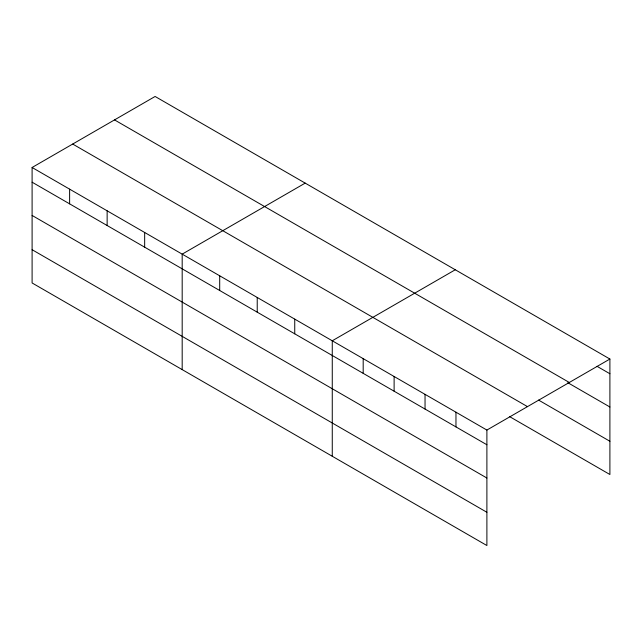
<?xml version="1.0" encoding="UTF-8"?>
<svg xmlns="http://www.w3.org/2000/svg" width="642" height="642" viewBox="0 0 642 642"><rect width="100%" height="100%" fill="white"/><g stroke="black" fill="none" stroke-linecap="round" stroke-linejoin="round"><path stroke-width="0.96" d="M32.1 167.49L486.893 430.06L486.893 545.531L32.1 282.962L32.1 167.49L155.107 96.469L609.9 359.038L609.9 474.51L509.387 416.489M305.191 183.114L182.184 254.136L182.184 369.607M455.266 269.768L332.267 340.782L332.267 456.253M486.893 430.06L609.9 359.038M597.012 366.309L609.9 373.748M114.517 119.902L569.31 382.48M567.809 382.696L609.9 406.996M538.598 400.094L609.9 441.263M72.69 144.049L527.483 406.627M32.1 182.192L486.893 444.762M32.1 215.439L486.893 478.017M32.1 249.706L486.893 512.276M455.964 412.204L455.964 426.906M425.044 394.349L425.044 409.05M394.116 376.493L394.116 391.195M363.187 358.637L363.187 373.339M294.742 319.122L294.742 333.824M257.225 297.463L257.225 312.164M219.7 275.795L219.7 290.497M144.659 232.476L144.659 247.178M107.142 210.809L107.142 225.511M69.617 189.149L69.617 203.851"/></g></svg>
